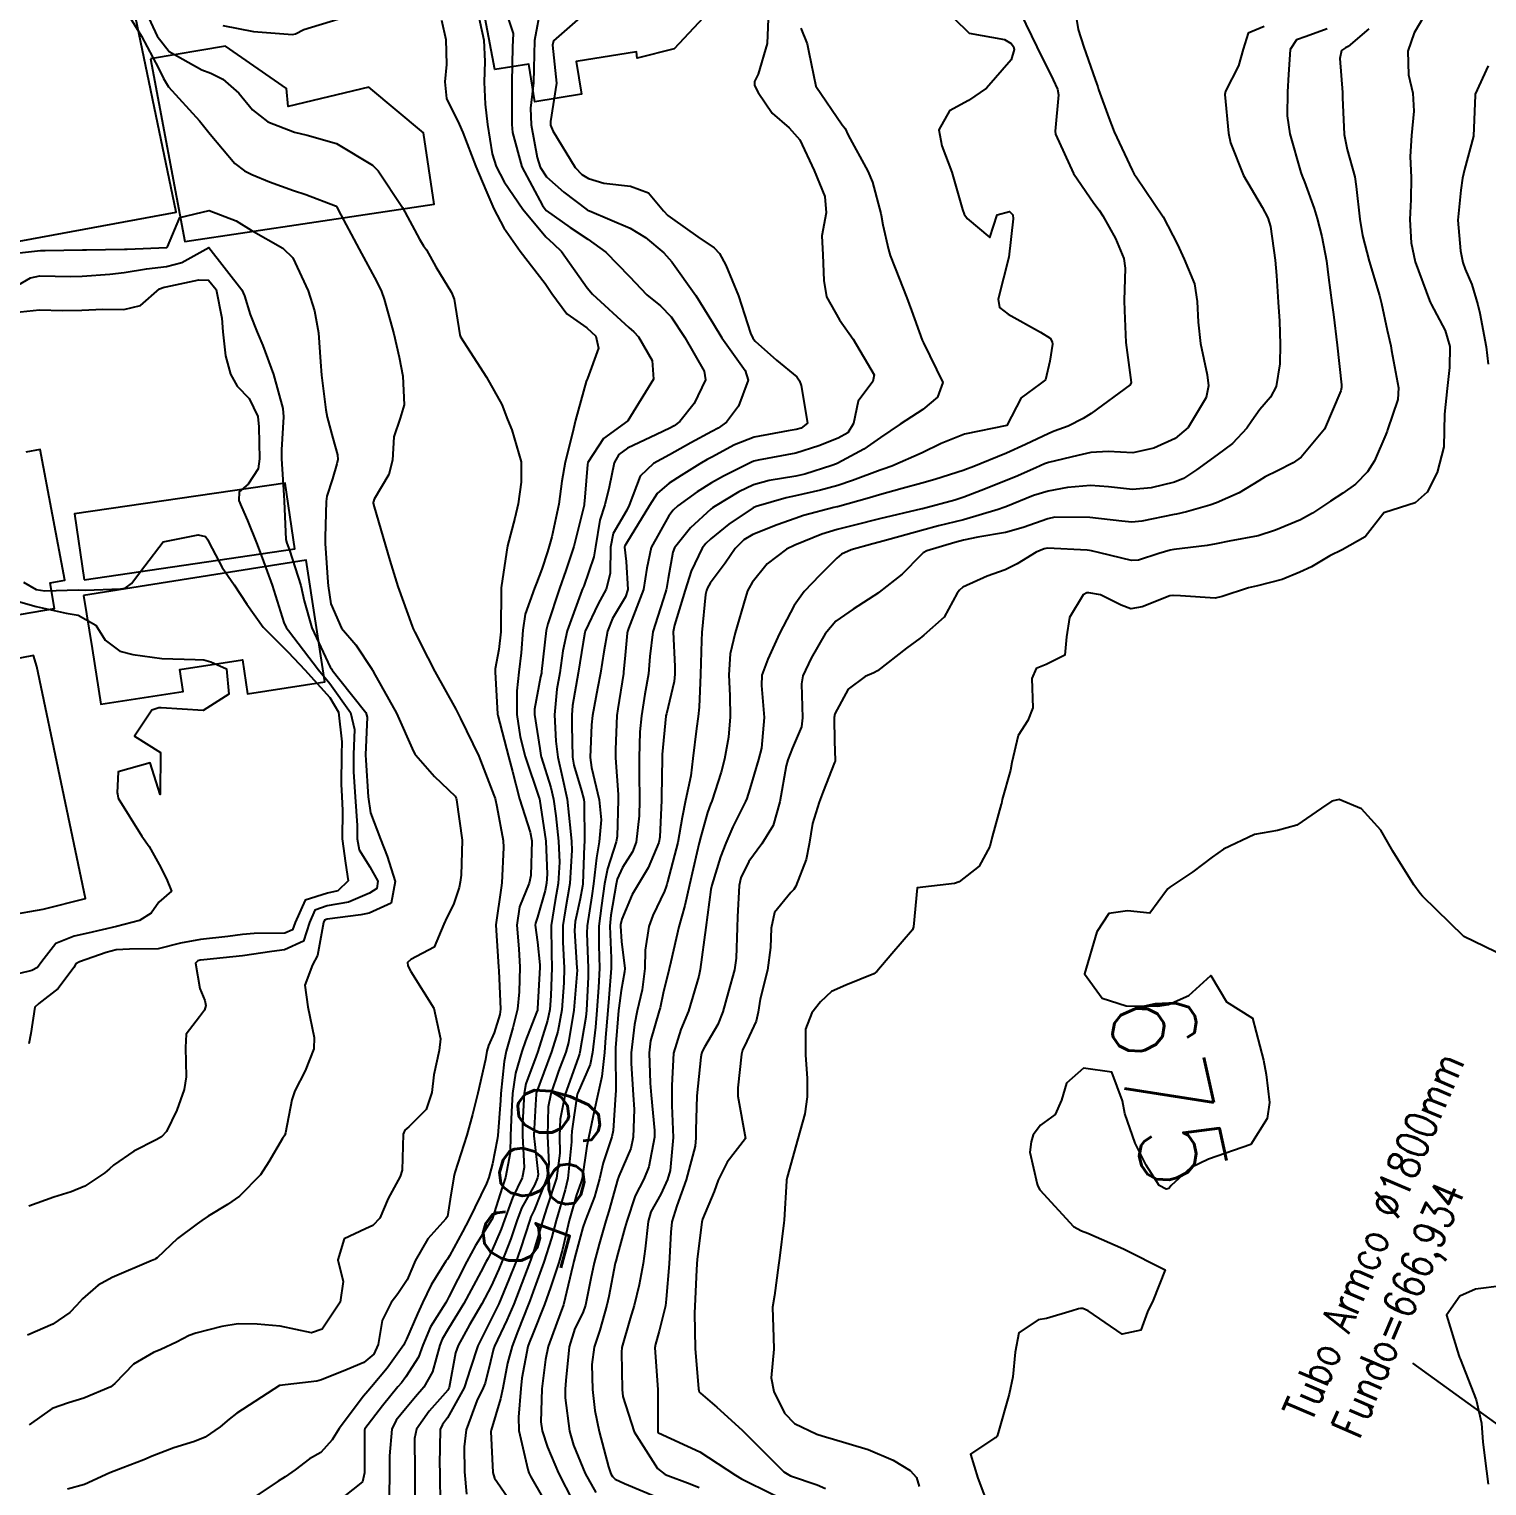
# Model space of a CAD drawing. Header units: metres. Extents: x 298520 to 308411, y 7433745 to 7450750.
# Drawn here: x 300748.3 to 300817.6, y 7447075.6 to 7447144.8 of the extents above; entities that cross this region are included whole.
import ezdxf
from ezdxf.enums import TextEntityAlignment as Align

# ---------------------------------------------------------------- set-up
doc = ezdxf.new("R2010")
doc.units = ezdxf.units.M
doc.header["$LTSCALE"] = 10
doc.linetypes.add('CONTINUO', pattern=[0])
for name, color, linetype in [('Cotas', 45, 'Continuous'), ('Curvas de Nivel 1m', 11, 'Continuous'), ('Curvas de Nivel 5m', 15, 'Continuous'), ('Edificações', 30, 'Continuous'), ('TEXTO', 45, 'Continuous')]:
    doc.layers.add(name, color=color, linetype=linetype)
doc.styles.add('ROMANS', font='romans', dxfattribs={"height": 0.2})
doc.styles.add('Style-STANDARD', font='STANDARD.shx')

msp = doc.modelspace()

# ---------------------------------------------------------------- linework, layer by layer
at = {"layer": 'Curvas de Nivel 1m', "flags": 128}
for points, elevation in [([(300772.658, 7447145.904), (300772.353, 7447144.276), (300772.31, 7447142.95), (300772.297, 7447142.277), (300772.161, 7447141.077), (300772.187, 7447140.278), (300772.476, 7447138.728), (300772.615, 7447138.273), (300772.918, 7447137.807), (300773.735, 7447137.081), (300774.858, 7447136.241), (300774.886, 7447136.224), (300774.903, 7447136.21), (300774.954, 7447136.188), (300776.894, 7447135.372), (300777.615, 7447134.933), (300778.493, 7447134.196), (300778.877, 7447133.776), (300780.019, 7447132.178), (300780.84, 7447130.838), (300781.254, 7447130.166), (300782.348, 7447128.617), (300782.493, 7447128.153), (300782.031, 7447126.917), (300781.473, 7447126.163), (300781.073, 7447125.874), (300780.778, 7447125.718), (300779.78, 7447125.173), (300778.767, 7447124.6), (300777.996, 7447124.202), (300777.363, 7447123.602), (300776.846, 7447122.218), (300776.73, 7447121.976), (300776.081, 7447120.864), (300775.963, 7447120.228), (300775.951, 7447118.97), (300775.751, 7447118.229), (300775.371, 7447117.538), (300774.755, 7447116.239), (300774.734, 7447116.167), (300774.658, 7447115.708), (300774.424, 7447114.243), (300774.161, 7447112.706), (300774.119, 7447112.247), (300774.12, 7447111.759), (300774.148, 7447110.247), (300774.213, 7447109.869), (300774.577, 7447108.659), (300774.692, 7447108.239), (300774.711, 7447108.099), (300774.725, 7447106.238), (300774.716, 7447106.064), (300774.643, 7447104.239), (300774.631, 7447104.129), (300774.512, 7447103.523), (300774.287, 7447102.452), (300774.258, 7447102.244), (300774.255, 7447102.008), (300774.365, 7447100.242), (300774.368, 7447100.137), (300774.223, 7447098.243), (300773.97, 7447096.706), (300773.84, 7447096.249), (300773.494, 7447095.335), (300773.119, 7447094.259), (300773.003, 7447093.651), (300772.969, 7447092.261), (300773.027, 7447090.927), (300772.93, 7447090.261), (300772.338, 7447088.739), (300772.182, 7447088.424), (300772.124, 7447088.272), (300771.692, 7447086.896), (300771.47, 7447086.278), (300771.134, 7447085.443), (300770.651, 7447084.286), (300770.536, 7447084.032), (300770.275, 7447083.531), (300769.651, 7447082.299), (300769.314, 7447081.237), (300769.008, 7447080.308), (300768.218, 7447078.874), (300767.98, 7447078.557), (300767.871, 7447078.323), (300767.844, 7447076.668), (300767.849, 7447076.323), (300767.872, 7447074.617)], 686), ([(300791.554, 7447146.045), (300793.002, 7447144.628), (300794.671, 7447144.331), (300794.995, 7447144.134), (300795.093, 7447143.999), (300795.131, 7447143.859), (300794.987, 7447143.366), (300793.82, 7447142.017), (300792.967, 7447141.435), (300792.053, 7447140.948), (300791.551, 7447140.044), (300791.696, 7447139.288), (300792.178, 7447138.037), (300792.684, 7447136.253), (300792.752, 7447136.032), (300792.9, 7447135.827), (300793.977, 7447134.923), (300794.329, 7447136.009), (300794.905, 7447136.162), (300795.072, 7447135.998), (300795.09, 7447135.808), (300794.873, 7447134), (300794.368, 7447132.007), (300794.44, 7447131.597), (300794.846, 7447131.29), (300796.382, 7447130.44), (300796.835, 7447130.151), (300796.937, 7447129.979), (300796.95, 7447129.86), (300796.819, 7447129.061), (300796.612, 7447128.175), (300796.371, 7447127.984), (300795.468, 7447127.322), (300794.783, 7447126), (300792.778, 7447125.588), (300791.672, 7447125.142), (300790.769, 7447124.707), (300789.318, 7447124.072), (300788.905, 7447123.933), (300788.76, 7447123.883), (300787.456, 7447123.389), (300786.749, 7447123.153), (300785.929, 7447122.925), (300784.741, 7447122.666), (300784.298, 7447122.568), (300782.872, 7447122.148), (300782.732, 7447122.085), (300781.577, 7447121.309), (300780.717, 7447120.62), (300780.487, 7447120.4), (300780.316, 7447120.174), (300779.795, 7447119.08), (300779.507, 7447118.188), (300778.996, 7447116.525), (300778.938, 7447116.196), (300779.016, 7447114.564), (300779.017, 7447114.194), (300778.982, 7447113.851), (300778.615, 7447112.312), (300778.594, 7447112.219), (300778.59, 7447112.2), (300778.415, 7447110.381), (300778.409, 7447110.202), (300778.387, 7447108.39), (300778.382, 7447108.202), (300778.298, 7447106.451), (300778.253, 7447106.203), (300777.751, 7447104.988), (300777.273, 7447104.212), (300776.996, 7447103.735), (300776.498, 7447102.558), (300776.428, 7447102.286), (300776.427, 7447102.221), (300776.486, 7447101.499), (300776.639, 7447100.218), (300776.631, 7447100.059), (300776.462, 7447099.164), (300776.35, 7447098.325), (300776.338, 7447098.221), (300776.204, 7447096.445), (300776.197, 7447096.222), (300776.208, 7447094.419), (300776.204, 7447094.222), (300776.078, 7447092.522), (300776.018, 7447092.224), (300775.606, 7447090.982), (300775.434, 7447090.229), (300775.197, 7447089.379), (300774.749, 7447088.236), (300774.641, 7447087.924), (300774.31, 7447086.682), (300774.225, 7447086.32), (300774.205, 7447086.241), (300774.163, 7447086.104), (300773.724, 7447084.248), (300773.417, 7447083.395), (300773, 7447082.259), (300772.867, 7447081.647), (300772.697, 7447080.263), (300772.645, 7447078.692), (300772.711, 7447078.265), (300772.974, 7447077.49), (300773.493, 7447076.257), (300774.17, 7447074.92)], 682), ([(300753.014, 7447145.564), (300753.69, 7447144.493), (300754.492, 7447142.973), (300754.729, 7447142.482), (300754.969, 7447142.076), (300756.434, 7447140.465), (300756.943, 7447139.829), (300758.11, 7447138.442), (300758.578, 7447138.093), (300758.918, 7447137.925), (300759.76, 7447137.576), (300760.91, 7447137.166), (300761.483, 7447136.976), (300762.903, 7447136.424), (300762.955, 7447136.379), (300763.031, 7447136.249), (300764.028, 7447134.369), (300764.86, 7447132.821), (300765.081, 7447132.358), (300765.213, 7447131.992), (300765.663, 7447130.352), (300765.92, 7447129.246), (300766.089, 7447128.347), (300766.159, 7447126.977), (300765.969, 7447126.348), (300765.665, 7447125.46), (300765.599, 7447124.352), (300765.425, 7447123.681), (300764.735, 7447122.5), (300764.699, 7447122.395), (300764.692, 7447122.361), (300764.692, 7447122.32), (300764.731, 7447122.139), (300765.258, 7447120.355), (300765.473, 7447119.585), (300765.852, 7447118.348), (300766.539, 7447116.467), (300766.588, 7447116.341), (300766.661, 7447116.187), (300767.291, 7447114.972), (300767.613, 7447114.325), (300768.616, 7447112.537), (300768.725, 7447112.309), (300768.828, 7447112.091), (300769.7, 7447110.299), (300770.422, 7447108.444), (300770.474, 7447108.291), (300770.567, 7447107.914), (300770.855, 7447106.287), (300770.872, 7447105.954), (300770.79, 7447104.287), (300770.76, 7447104.047), (300770.513, 7447102.29), (300770.515, 7447102.268), (300770.646, 7447100.288), (300770.659, 7447100.1), (300770.734, 7447098.287), (300770.705, 7447098.032), (300770.436, 7447097.167), (300770.165, 7447096.556), (300770.086, 7447096.295), (300770.015, 7447095.892), (300769.662, 7447094.301), (300769.411, 7447093.281), (300769.142, 7447092.308), (300768.563, 7447090.525), (300768.511, 7447090.318), (300768.342, 7447089.262), (300768.215, 7447088.441), (300768.136, 7447088.322), (300767.277, 7447087.372), (300766.683, 7447086.336), (300766.573, 7447086.064), (300766.294, 7447085.428), (300765.866, 7447084.765), (300765.538, 7447084.347), (300765.119, 7447083.507), (300764.918, 7447082.353), (300764.717, 7447081.894), (300764.25, 7447081.502), (300763.447, 7447081.17), (300762.237, 7447080.687), (300762.006, 7447080.622), (300760.233, 7447080.41), (300758.219, 7447079.096), (300757.846, 7447078.814), (300757.413, 7447078.448), (300756.704, 7447077.956), (300756.202, 7447077.75), (300755.221, 7447077.446), (300754.192, 7447077.059), (300753.787, 7447076.888), (300752.795, 7447076.501), (300752.18, 7447076.26), (300750.978, 7447075.718), (300750.173, 7447075.498)], 691), ([(300757.554, 7447144.998), (300759.006, 7447144.713), (300760.853, 7447144.563), (300761.005, 7447144.592), (300761.4, 7447144.797), (300763.012, 7447145.296)], 689), ([(300767.927, 7447145.241), (300768.14, 7447144.323), (300768.167, 7447143.14), (300768.088, 7447142.323), (300768.17, 7447141.527), (300768.778, 7447140.313), (300768.947, 7447139.91), (300769.559, 7447138.304), (300770.039, 7447137.171), (300770.417, 7447136.295), (300770.894, 7447135.384), (300771.661, 7447134.282), (300772.86, 7447132.744), (300773.168, 7447132.265), (300773.889, 7447131.3), (300774.837, 7447130.64), (300775.259, 7447130.236), (300775.394, 7447129.665), (300774.866, 7447128.239), (300774.846, 7447128.196), (300774.801, 7447128.083), (300774.296, 7447126.247), (300774.162, 7447125.634), (300773.813, 7447124.254), (300773.647, 7447123.359), (300773.499, 7447122.259), (300773.172, 7447120.717), (300773.05, 7447120.265), (300772.972, 7447120.003), (300772.696, 7447119.173), (300772.449, 7447118.51), (300772.349, 7447118.273), (300771.914, 7447117.038), (300771.795, 7447116.279), (300771.718, 7447115.213), (300771.606, 7447114.28), (300771.51, 7447113.4), (300771.514, 7447112.281), (300771.665, 7447111.217), (300771.909, 7447110.277), (300772.573, 7447108.31), (300772.582, 7447108.279), (300772.891, 7447106.265), (300772.952, 7447104.688), (300772.925, 7447104.264), (300772.862, 7447103.921), (300772.499, 7447102.659), (300772.396, 7447102.369), (300772.384, 7447102.271), (300772.485, 7447101.468), (300772.603, 7447100.397), (300772.605, 7447100.268), (300772.496, 7447098.312), (300772.494, 7447098.269), (300772.486, 7447098.236), (300772.451, 7447098.127), (300771.921, 7447096.785), (300771.74, 7447096.277), (300771.447, 7447095.245), (300771.311, 7447094.281), (300771.257, 7447093.414), (300771.212, 7447092.282), (300771.191, 7447091.455), (300770.973, 7447090.284), (300770.812, 7447089.821), (300770.333, 7447088.32), (300770.321, 7447088.29), (300769.548, 7447087.068), (300769.134, 7447086.308), (300768.286, 7447084.625), (300768.178, 7447084.427), (300768.115, 7447084.322), (300767.408, 7447083.192), (300767.052, 7447082.332), (300766.833, 7447081.756), (300766.24, 7447080.822), (300766.032, 7447080.546), (300765.861, 7447080.344), (300765.123, 7447079.452), (300764.294, 7447078.359), (300764.273, 7447078.298), (300764.28, 7447076.359), (300764.275, 7447076.266), (300764.178, 7447075.84), (300762.34, 7447074.387)], 689), ([(300769.649, 7447145.671), (300769.943, 7447144.301), (300769.995, 7447143.293), (300769.964, 7447142.3), (300770, 7447141.262), (300770.114, 7447140.298), (300770.333, 7447138.895), (300770.525, 7447138.294), (300770.916, 7447137.568), (300771.802, 7447136.281), (300772.89, 7447134.965), (300773.255, 7447134.633), (300773.638, 7447134.259), (300774.857, 7447132.537), (300775.107, 7447132.237), (300776.837, 7447130.657), (300777.073, 7447130.454), (300777.293, 7447130.213), (300777.933, 7447129.087), (300777.997, 7447128.202), (300776.783, 7447126.22), (300775.619, 7447125.387), (300774.881, 7447124.239), (300774.86, 7447124.141), (300774.738, 7447122.604), (300774.713, 7447122.26), (300774.709, 7447122.24), (300774.705, 7447122.213), (300774.221, 7447120.247), (300773.835, 7447119.114), (300773.541, 7447118.257), (300772.983, 7447116.583), (300772.908, 7447116.266), (300772.685, 7447114.311), (300772.678, 7447114.269), (300772.675, 7447114.237), (300772.64, 7447114.063), (300772.355, 7447112.535), (300772.354, 7447112.273), (300772.597, 7447110.67), (300772.649, 7447110.325), (300772.661, 7447110.269), (300773.124, 7447108.808), (300773.247, 7447108.26), (300773.357, 7447107.462), (300773.497, 7447106.256), (300773.537, 7447105.259), (300773.472, 7447104.256), (300773.33, 7447103.439), (300773.138, 7447102.26), (300773.15, 7447100.931), (300773.172, 7447100.26), (300773.125, 7447098.925), (300773.072, 7447098.261), (300772.967, 7447097.74), (300772.501, 7447096.269), (300772.421, 7447096.06), (300771.945, 7447094.737), (300771.865, 7447094.275), (300771.787, 7447092.871), (300771.785, 7447092.276), (300771.864, 7447090.769), (300771.765, 7447090.276), (300771.3, 7447089.324), (300770.924, 7447088.284), (300770.774, 7447087.838), (300770.31, 7447086.773), (300770.143, 7447086.455), (300770.053, 7447086.294), (300769.805, 7447085.805), (300768.992, 7447084.309), (300768.271, 7447083.118), (300767.97, 7447082.619), (300767.856, 7447082.324), (300767.511, 7447081.06), (300767.093, 7447080.331), (300766.695, 7447079.869), (300766.223, 7447079.306), (300765.787, 7447078.774), (300765.579, 7447078.346), (300765.466, 7447077.075), (300765.469, 7447076.347), (300765.448, 7447075.07)], 688), ([(300771.016, 7447145.569), (300771.333, 7447144.612), (300771.328, 7447144.287), (300771.306, 7447143.979), (300771.274, 7447142.287), (300771.265, 7447141.992), (300771.279, 7447140.287), (300771.312, 7447139.921), (300771.75, 7447138.282), (300772.728, 7447136.448), (300772.852, 7447136.271), (300772.902, 7447136.217), (300774.051, 7447135.41), (300774.889, 7447134.841), (300775.743, 7447134.231), (300776.866, 7447133.068), (300777.69, 7447132.207), (300778.336, 7447131.686), (300778.843, 7447131.161), (300779.491, 7447130.183), (300780.406, 7447128.577), (300780.47, 7447128.173), (300779.931, 7447127.039), (300779.259, 7447126.185), (300778.983, 7447125.985), (300778.78, 7447125.877), (300778.145, 7447125.568), (300776.77, 7447124.917), (300776.362, 7447124.629), (300776.139, 7447124.226), (300775.903, 7447123.071), (300775.691, 7447122.23), (300775.456, 7447121.502), (300775.243, 7447120.235), (300775.174, 7447119.768), (300774.685, 7447118.376), (300774.644, 7447118.281), (300774.63, 7447118.241), (300774.601, 7447118.16), (300773.902, 7447116.251), (300773.698, 7447115.299), (300773.548, 7447114.256), (300773.416, 7447113.474), (300773.307, 7447112.26), (300773.358, 7447111.016), (300773.451, 7447110.257), (300773.666, 7447109.336), (300773.906, 7447108.25), (300774.064, 7447106.734), (300774.106, 7447106.247), (300774.122, 7447105.829), (300774.023, 7447104.247), (300773.806, 7447102.948), (300773.701, 7447102.252), (300773.701, 7447101.467), (300773.759, 7447100.251), (300773.747, 7447099.532), (300773.647, 7447098.252), (300773.462, 7447097.23), (300773.162, 7447096.259), (300772.435, 7447094.301), (300772.425, 7447094.27), (300772.421, 7447094.252), (300772.395, 7447093.734), (300772.325, 7447092.319), (300772.324, 7447092.27), (300772.369, 7447091.861), (300772.521, 7447090.434), (300772.499, 7447090.268), (300772.349, 7447089.925), (300771.751, 7447088.864), (300771.523, 7447088.278), (300771.227, 7447087.373), (300770.8, 7447086.285), (300770.653, 7447085.933), (300770.291, 7447085.134), (300769.851, 7447084.296), (300769.256, 7447083.289), (300768.719, 7447082.313), (300768.602, 7447081.971), (300768.293, 7447080.319), (300768.232, 7447080.195), (300767.349, 7447079.201), (300766.749, 7447078.335), (300766.642, 7447077.9), (300766.659, 7447076.335), (300766.666, 7447075.848), (300766.678, 7447074.335)], 687), ([(300783.47, 7447145.689), (300783.404, 7447144.144), (300782.978, 7447142.677), (300782.792, 7447142.334), (300782.8, 7447142.152), (300782.969, 7447141.806), (300783.644, 7447140.824), (300784.439, 7447140.128), (300784.945, 7447139.563), (300785.628, 7447138.113), (300786.138, 7447136.88), (300786.206, 7447136.107), (300785.996, 7447135.004), (300786.038, 7447134.108), (300786.091, 7447132.881), (300786.214, 7447132.106), (300786.842, 7447131.024), (300787.49, 7447130.093), (300788.479, 7447128.412), (300788.423, 7447128.084), (300787.722, 7447127.162), (300787.504, 7447126.093), (300787.229, 7447125.645), (300786.776, 7447125.391), (300785.853, 7447125.028), (300784.769, 7447124.688), (300782.97, 7447124.352), (300782.764, 7447124.307), (300782.651, 7447124.264), (300782.434, 7447124.153), (300781.32, 7447123.599), (300780.75, 7447123.283), (300780.074, 7447122.846), (300779.159, 7447122.186), (300778.936, 7447121.983), (300778.728, 7447121.711), (300777.888, 7447120.202), (300777.677, 7447119.231), (300777.526, 7447118.212), (300776.813, 7447116.367), (300776.76, 7447116.219), (300776.745, 7447116.137), (300776.652, 7447115.09), (300776.574, 7447114.29), (300776.569, 7447114.221), (300776.302, 7447112.538), (300776.267, 7447112.223), (300776.199, 7447110.621), (300776.198, 7447110.224), (300776.319, 7447108.479), (300776.327, 7447108.222), (300776.278, 7447106.491), (300776.224, 7447106.223), (300775.811, 7447104.946), (300775.68, 7447104.228), (300775.528, 7447103.21), (300775.407, 7447102.231), (300775.412, 7447101.303), (300775.432, 7447100.23), (300775.388, 7447099.307), (300775.316, 7447098.231), (300775.245, 7447097.428), (300775.104, 7447096.233), (300774.993, 7447095.659), (300774.404, 7447094.31), (300774.38, 7447094.24), (300774.125, 7447092.496), (300774.112, 7447092.244), (300774.109, 7447091.983), (300773.935, 7447090.246), (300773.805, 7447089.706), (300773.379, 7447088.254), (300773.162, 7447087.415), (300772.8, 7447086.263), (300772.289, 7447084.875), (300772.123, 7447084.434), (300772.061, 7447084.272), (300771.553, 7447082.994), (300771.285, 7447082.28), (300771.065, 7447081.468), (300770.846, 7447080.284), (300770.738, 7447079.774), (300770.284, 7447078.289), (300770.273, 7447078.228), (300770.367, 7447076.288), (300770.452, 7447076.015), (300771.656, 7447074.275)], 684), ([(300795.436, 7447145.577), (300796.208, 7447143.988), (300796.977, 7447142.413), (300797.185, 7447141.978), (300797.244, 7447141.703), (300797.075, 7447139.979), (300797.091, 7447139.839), (300797.95, 7447137.97), (300798.909, 7447136.556), (300799.167, 7447136.218), (300799.336, 7447135.954), (300799.945, 7447134.887), (300800.344, 7447133.938), (300800.4, 7447133.469), (300800.362, 7447131.937), (300800.366, 7447131.455), (300800.439, 7447129.936), (300800.689, 7447128.047), (300800.635, 7447127.933), (300798.789, 7447126.575), (300798.412, 7447126.338), (300797.691, 7447125.971), (300797.034, 7447125.724), (300796.779, 7447125.625), (300795.669, 7447125.096), (300794.77, 7447124.685), (300793.144, 7447124.024), (300792.87, 7447123.92), (300792.761, 7447123.879), (300791.362, 7447123.435), (300790.751, 7447123.257), (300789.81, 7447123.001), (300788.742, 7447122.713), (300788.253, 7447122.573), (300786.734, 7447122.14), (300786.702, 7447122.132), (300786.574, 7447122.102), (300785.126, 7447121.719), (300784.728, 7447121.587), (300783.87, 7447121.279), (300782.72, 7447120.827), (300782.296, 7447120.575), (300781.888, 7447120.158), (300781.408, 7447119.457), (300780.688, 7447118.509), (300780.564, 7447118.292), (300780.521, 7447118.172), (300780.477, 7447117.969), (300780.295, 7447116.176), (300780.278, 7447115.794), (300780.227, 7447114.176), (300780.176, 7447112.621), (300780.126, 7447112.177), (300780.037, 7447111.608), (300779.87, 7447110.181), (300779.77, 7447109.367), (300779.524, 7447108.186), (300779.366, 7447107.383), (300779.153, 7447106.191), (300778.664, 7447104.338), (300778.63, 7447104.198), (300778.608, 7447104.113), (300778.518, 7447103.89), (300777.976, 7447102.73), (300777.776, 7447102.207), (300777.608, 7447101.083), (300777.584, 7447100.209), (300777.467, 7447099.206), (300777.233, 7447098.212), (300777.094, 7447097.563), (300776.935, 7447096.215), (300776.935, 7447095.697), (300777.043, 7447094.214), (300777.078, 7447093.527), (300777.037, 7447092.213), (300776.918, 7447091.664), (300776.354, 7447090.351), (300776.318, 7447090.255), (300776.307, 7447090.22), (300775.875, 7447088.687), (300775.733, 7447088.226), (300775.42, 7447087.126), (300775.19, 7447086.231), (300775.029, 7447085.5), (300774.77, 7447084.235), (300774.65, 7447083.865), (300774.272, 7447083.115), (300773.991, 7447082.244), (300773.834, 7447080.651), (300773.811, 7447080.246), (300773.803, 7447079.821), (300774.007, 7447078.252), (300774.203, 7447077.578), (300774.763, 7447076.241), (300775.266, 7447075.326)], 681), ([(300814.792, 7447145.763), (300814.137, 7447144.642), (300813.822, 7447143.778), (300813.856, 7447142.652), (300814.062, 7447141.774), (300814.12, 7447140.928), (300813.998, 7447139.774), (300813.944, 7447138.774), (300813.993, 7447137.779), (300813.964, 7447136.728), (300813.921, 7447135.78), (300813.988, 7447134.678), (300814.174, 7447133.777), (300814.855, 7447131.937), (300814.905, 7447131.821), (300814.93, 7447131.769), (300815.596, 7447130.514), (300815.817, 7447129.755), (300815.813, 7447128.76), (300815.703, 7447127.757), (300815.572, 7447126.539), (300815.556, 7447125.758), (300815.539, 7447124.991), (300815.224, 7447123.763), (300814.744, 7447122.833), (300814.179, 7447122.335), (300812.734, 7447121.873), (300812.678, 7447121.846), (300812.635, 7447121.791), (300811.807, 7447120.714), (300810.716, 7447120.096), (300810.119, 7447119.819), (300809.25, 7447119.287), (300808.701, 7447119.033), (300807.859, 7447118.685), (300806.691, 7447118.386), (300806.259, 7447118.296), (300805.011, 7447117.885), (300804.682, 7447117.804), (300803.038, 7447117.906), (300802.683, 7447117.931), (300802.666, 7447117.927), (300802.524, 7447117.912), (300801.218, 7447117.385), (300800.677, 7447117.301), (300800.21, 7447117.469), (300799.228, 7447117.952), (300798.684, 7447118.059), (300798.589, 7447118.056), (300798.407, 7447117.963), (300797.757, 7447116.884), (300797.617, 7447115.97), (300797.533, 7447115.093), (300796.65, 7447114.654), (300796.171, 7447114.461), (300795.965, 7447113.987), (300796.014, 7447112.594), (300795.78, 7447111.988), (300795.317, 7447111.282), (300795.014, 7447109.996), (300794.95, 7447109.634), (300794.566, 7447108.233), (300794.524, 7447108.05), (300794.509, 7447108.011), (300794.087, 7447106.475), (300793.981, 7447106.016), (300793.474, 7447105.08), (300792.526, 7447104.334), (300792.299, 7447104.258), (300790.523, 7447104.05), (300790.347, 7447102.2), (300790.298, 7447102.053), (300789.323, 7447100.909), (300788.613, 7447100.078), (300788.472, 7447099.96), (300787.143, 7447099.417), (300786.463, 7447099.129), (300785.937, 7447098.627), (300785.527, 7447098.109), (300785.213, 7447097.341), (300785.218, 7447096.112), (300785.294, 7447094.999), (300785.292, 7447094.117), (300785.195, 7447093.314), (300784.852, 7447092.123), (300784.355, 7447090.301), (300784.326, 7447090.157), (300784.321, 7447090.13), (300784.205, 7447088.26), (300784.196, 7447088.131), (300783.982, 7447086.459), (300783.944, 7447086.134), (300783.744, 7447084.68), (300783.656, 7447084.136), (300783.704, 7447082.7), (300783.71, 7447082.136), (300783.594, 7447080.785), (300783.724, 7447080.135), (300784.223, 7447079.107), (300784.704, 7447078.609), (300785.756, 7447078.107), (300786.211, 7447077.965), (300786.393, 7447077.916), (300788.202, 7447077.367), (300789.383, 7447076.874), (300790.188, 7447076.385), (300790.5, 7447076.047), (300790.613, 7447075.611)], 676), ([(300785.004, 7447144.862), (300785.305, 7447144.117), (300785.379, 7447143.726), (300785.711, 7447142.113), (300786.955, 7447140.274), (300787.04, 7447140.185), (300787.099, 7447140.098), (300787.255, 7447139.789), (300788.184, 7447138.081), (300788.396, 7447137.556), (300788.798, 7447136.072), (300788.816, 7447135.986), (300788.898, 7447135.534), (300789.162, 7447134.352), (300789.248, 7447134.075), (300789.478, 7447133.467), (300790.032, 7447132.062), (300790.253, 7447131.465), (300790.764, 7447130.051), (300790.831, 7447129.929), (300791.737, 7447128.041), (300791.493, 7447127.346), (300790.79, 7447126.757), (300789.724, 7447126.066), (300788.776, 7447125.432), (300787.986, 7447124.873), (300786.764, 7447124.21), (300786.687, 7447124.177), (300786.479, 7447124.103), (300785.19, 7447123.682), (300784.755, 7447123.591), (300783.502, 7447123.389), (300782.748, 7447123.177), (300782.054, 7447122.846), (300780.924, 7447122.168), (300780.81, 7447122.092), (300780.732, 7447122.031), (300779.762, 7447121.14), (300778.996, 7447120.187), (300778.916, 7447119.982), (300778.691, 7447118.737), (300778.621, 7447118.263), (300778.608, 7447118.201), (300778.571, 7447118.09), (300777.975, 7447116.207), (300777.834, 7447115.025), (300777.767, 7447114.209), (300777.595, 7447113.244), (300777.427, 7447112.212), (300777.358, 7447111.46), (300777.316, 7447110.213), (300777.317, 7447109.481), (300777.339, 7447108.212), (300777.317, 7447107.457), (300777.176, 7447106.214), (300777.005, 7447105.749), (300776.531, 7447105.017), (300776.282, 7447104.465), (300776.228, 7447104.223), (300775.979, 7447102.747), (300775.934, 7447102.226), (300775.994, 7447100.708), (300775.996, 7447100.225), (300775.872, 7447098.813), (300775.826, 7447098.226), (300775.72, 7447096.94), (300775.668, 7447096.228), (300775.554, 7447095.086), (300775.365, 7447094.23), (300775.189, 7447093.434), (300774.929, 7447092.234), (300774.828, 7447091.776), (300774.606, 7447090.237), (300774.555, 7447090.033), (300774.345, 7447089.46), (300774.002, 7447088.245), (300773.685, 7447086.877), (300773.5, 7447086.252), (300773.105, 7447085.071), (300772.832, 7447084.262), (300772.269, 7447082.872), (300772.092, 7447082.445), (300772.035, 7447082.272), (300771.755, 7447080.76), (300771.695, 7447080.275), (300771.592, 7447078.903), (300771.603, 7447078.276), (300772.027, 7447076.43), (300772.087, 7447076.271), (300772.181, 7447076.08), (300773.216, 7447074.259)], 683), ([(300807.009, 7447144.952), (300806.248, 7447144.624), (300806.003, 7447143.87), (300805.783, 7447143.074), (300805.171, 7447141.878), (300805.138, 7447141.712), (300805.311, 7447139.876), (300805.406, 7447139.416), (300806.016, 7447137.869), (300806.908, 7447136.371), (300807.187, 7447135.857), (300807.306, 7447135.447), (300807.523, 7447133.853), (300807.587, 7447133.131), (300807.676, 7447131.852), (300807.733, 7447130.962), (300807.759, 7447129.851), (300807.747, 7447128.923), (300807.576, 7447127.852), (300807.302, 7447127.351), (300806.792, 7447126.756), (300806.424, 7447126.226), (300806.188, 7447125.866), (300805.498, 7447125.15), (300804.77, 7447124.614), (300803.791, 7447123.895), (300803.181, 7447123.482), (300802.754, 7447123.314), (300801.635, 7447123.036), (300800.748, 7447122.955), (300799.612, 7447123.085), (300798.751, 7447123.147), (300797.671, 7447123.049), (300796.747, 7447122.889), (300796.056, 7447122.674), (300794.735, 7447122.139), (300794.637, 7447122.099), (300794.374, 7447122.005), (300792.728, 7447121.525), (300791.536, 7447121.231), (300790.723, 7447121.018), (300789.245, 7447120.599), (300788.717, 7447120.46), (300788.414, 7447120.385), (300787.396, 7447120.093), (300786.924, 7447119.883), (300786.707, 7447119.7), (300785.904, 7447118.898), (300785.162, 7447118.115), (300784.676, 7447117.448), (300783.982, 7447116.13), (300783.424, 7447114.912), (300783.151, 7447114.142), (300783.123, 7447113.655), (300783.255, 7447112.14), (300783.128, 7447110.672), (300782.996, 7447110.144), (300782.579, 7447108.748), (300782.438, 7447108.287), (300782.378, 7447108.152), (300781.77, 7447106.943), (300781.431, 7447106.161), (300781.187, 7447105.512), (300780.771, 7447104.168), (300780.728, 7447103.959), (300780.493, 7447102.17), (300780.215, 7447100.174), (300780.153, 7447099.858), (300779.665, 7447098.182), (300779.307, 7447097.32), (300778.951, 7447096.192), (300778.877, 7447094.662), (300778.868, 7447094.193), (300778.872, 7447093.716), (300778.942, 7447092.191), (300778.794, 7447090.63), (300778.671, 7447090.195), (300778.346, 7447089.499), (300777.881, 7447088.661), (300777.751, 7447088.206), (300777.61, 7447086.911), (300777.506, 7447086.208), (300777.314, 7447085.188), (300777.083, 7447084.212), (300776.898, 7447083.593), (300776.505, 7447082.218), (300776.478, 7447081.999), (300776.519, 7447080.217), (300776.55, 7447079.897), (300777.086, 7447078.211), (300778.187, 7447076.473), (300778.558, 7447076.194), (300779.746, 7447075.744), (300780.177, 7447075.567)], 679), ([(300809.997, 7447144.836), (300809.002, 7447144.471), (300808.536, 7447144.308), (300808.234, 7447143.848), (300808.156, 7447142.674), (300808.109, 7447141.849), (300808.104, 7447140.706), (300808.232, 7447139.847), (300808.746, 7447138.021), (300808.814, 7447137.841), (300808.92, 7447137.575), (300809.383, 7447136.308), (300809.518, 7447135.831), (300809.74, 7447134.977), (300809.969, 7447133.824), (300810.067, 7447133.024), (300810.221, 7447131.819), (300810.297, 7447131.268), (300810.471, 7447129.815), (300810.683, 7447127.934), (300810.677, 7447127.812), (300810.639, 7447127.65), (300809.874, 7447125.824), (300808.77, 7447124.501), (300808.384, 7447124.226), (300807.64, 7447123.851), (300807.057, 7447123.558), (300806.756, 7447123.37), (300805.818, 7447122.798), (300804.739, 7447122.325), (300804.42, 7447122.21), (300803.318, 7447121.904), (300802.845, 7447121.796), (300802.732, 7447121.772), (300801.194, 7447121.46), (300800.728, 7447121.403), (300800.242, 7447121.451), (300798.73, 7447121.635), (300797.064, 7447121.643), (300796.729, 7447121.575), (300795.563, 7447121.154), (300794.722, 7447120.922), (300793.399, 7447120.699), (300792.718, 7447120.55), (300792.312, 7447120.439), (300790.976, 7447120.047), (300790.802, 7447119.959), (300790.71, 7447119.853), (300789.817, 7447118.943), (300788.725, 7447118.079), (300788.683, 7447118.049), (300787.491, 7447117.275), (300786.669, 7447116.709), (300786.149, 7447116.105), (300785.497, 7447114.958), (300785.096, 7447114.115), (300785.023, 7447113.73), (300785.08, 7447112.115), (300785.029, 7447111.695), (300784.599, 7447110.689), (300784.377, 7447110.123), (300784.302, 7447109.836), (300783.994, 7447108.129), (300783.685, 7447107.004), (300783.151, 7447106.141), (300782.534, 7447105.3), (300782.154, 7447104.526), (300782.07, 7447104.155), (300781.987, 7447102.669), (300781.97, 7447102.155), (300781.921, 7447100.713), (300781.844, 7447100.156), (300781.548, 7447099.073), (300781.293, 7447098.162), (300781.052, 7447097.556), (300780.428, 7447096.487), (300780.315, 7447096.281), (300780.277, 7447096.172), (300780.256, 7447096.007), (300780.053, 7447094.175), (300780.014, 7447092.54), (300780.017, 7447092.175), (300779.974, 7447091.781), (300779.55, 7447090.182), (300779.105, 7447088.953), (300778.874, 7447088.192), (300778.819, 7447087.699), (300778.738, 7447086.193), (300778.61, 7447084.519), (300778.564, 7447084.196), (300778.271, 7447083), (300778.095, 7447082.371), (300778.072, 7447082.202), (300778.213, 7447080.22), (300778.214, 7447080.2), (300778.2, 7447078.214), (300778.246, 7447078.166), (300780.199, 7447077.271), (300781.891, 7447076.153), (300782.181, 7447075.983), (300782.502, 7447075.825), (300784.172, 7447074.993)], 678), ([(300811.969, 7447144.84), (300810.996, 7447144), (300810.868, 7447143.939), (300810.675, 7447143.815), (300810.597, 7447143.424), (300810.723, 7447141.814), (300810.731, 7447141.574), (300810.806, 7447139.812), (300810.942, 7447139.111), (300811.307, 7447137.806), (300811.378, 7447137.346), (300811.55, 7447135.804), (300811.676, 7447135.017), (300811.988, 7447133.799), (300812.477, 7447132.173), (300812.573, 7447131.793), (300812.84, 7447130.526), (300813.014, 7447129.788), (300813.061, 7447129.556), (300813.386, 7447127.784), (300813.349, 7447127.233), (300812.871, 7447125.789), (300812.845, 7447125.727), (300812.78, 7447125.571), (300812.239, 7447124.317), (300811.916, 7447123.798), (300811.343, 7447123.215), (300810.747, 7447122.78), (300810.15, 7447122.41), (300809.305, 7447121.831), (300808.73, 7447121.521), (300807.543, 7447121.034), (300806.722, 7447120.768), (300805.34, 7447120.502), (300804.718, 7447120.379), (300804.304, 7447120.307), (300802.715, 7447120.117), (300802.543, 7447120.083), (300802.007, 7447119.917), (300801.032, 7447119.603), (300800.708, 7447119.595), (300799.203, 7447119.953), (300798.812, 7447120.056), (300798.714, 7447120.07), (300798.597, 7447120.078), (300796.715, 7447120.173), (300796.55, 7447120.146), (300796.169, 7447119.985), (300795.268, 7447119.431), (300794.7, 7447119.149), (300793.855, 7447118.853), (300792.687, 7447118.317), (300792.53, 7447118.187), (300792.431, 7447118.033), (300791.808, 7447116.902), (300790.834, 7447116.048), (300790.739, 7447115.972), (300790.661, 7447115.894), (300790.02, 7447115.423), (300788.646, 7447114.354), (300788.471, 7447114.255), (300788.062, 7447114.086), (300787.247, 7447113.481), (300786.616, 7447112.303), (300786.583, 7447112.13), (300786.583, 7447112.1), (300786.602, 7447111.005), (300786.633, 7447110.1), (300786.624, 7447110.068), (300786.592, 7447109.999), (300786.059, 7447108.624), (300785.877, 7447108.107), (300785.561, 7447107.107), (300785.388, 7447106.112), (300785.252, 7447105.396), (300784.756, 7447104.118), (300784.668, 7447103.971), (300784.518, 7447103.819), (300783.754, 7447102.882), (300783.592, 7447102.134), (300783.564, 7447101.214), (300783.408, 7447100.136), (300783.075, 7447098.756), (300782.965, 7447098.142), (300782.879, 7447097.711), (300782.432, 7447096.76), (300782.235, 7447096.343), (300782.183, 7447096.152), (300782.004, 7447094.556), (300782.007, 7447094.154), (300782.373, 7447092.15), (300781.506, 7447091.014), (300781.076, 7447090.163), (300780.886, 7447089.626), (300780.334, 7447088.316), (300780.297, 7447088.171), (300780.072, 7447086.408), (300780.053, 7447086.174), (300780.039, 7447085.912), (300779.964, 7447084.175), (300779.947, 7447083.843), (300779.973, 7447082.174), (300780.144, 7447080.262), (300780.152, 7447080.171), (300780.17, 7447080.109), (300780.232, 7447080.044), (300781.004, 7447079.383), (300782.214, 7447078.297), (300782.361, 7447078.149), (300784.186, 7447076.319), (300784.515, 7447076.125), (300785.776, 7447075.704), (300786.177, 7447075.528)], 677), ([(300747.313, 7447134.137), (300748.879, 7447134.312), (300749.109, 7447134.318), (300750.88, 7447134.338), (300751.067, 7447134.34), (300752.881, 7447134.375), (300753.001, 7447134.379), (300754.883, 7447134.46), (300754.913, 7447134.48), (300755.497, 7447135.874), (300756.9, 7447136.204), (300758.182, 7447135.727), (300758.891, 7447135.269), (300760.394, 7447134.415), (300760.876, 7447133.958), (300761.604, 7447132.399), (300761.899, 7447131.449), (300762.088, 7447130.397), (300762.186, 7447129.023), (300762.233, 7447128.396), (300762.443, 7447126.737), (300762.506, 7447126.393), (300762.773, 7447125.403), (300762.99, 7447124.612), (300763.006, 7447124.386), (300762.968, 7447124.178), (300762.749, 7447123.474), (300762.482, 7447122.647), (300762.454, 7447122.393), (300762.41, 7447120.7), (300762.411, 7447120.393), (300762.53, 7447118.557), (300762.544, 7447118.391), (300762.68, 7447117.527), (300763.188, 7447116.382), (300763.869, 7447115.586), (300764.643, 7447114.409), (300764.667, 7447114.36), (300764.71, 7447114.291), (300765.788, 7447112.348), (300766.595, 7447110.522), (300766.659, 7447110.405), (300766.711, 7447110.338), (300767.598, 7447109.34), (300768.574, 7447108.401), (300768.626, 7447108.309), (300768.65, 7447108.231), (300768.92, 7447106.306), (300768.859, 7447104.647), (300768.819, 7447104.316), (300768.767, 7447104.068), (300768.507, 7447103.257), (300768.184, 7447102.637), (300768.038, 7447102.325), (300767.583, 7447101.228), (300766.476, 7447100.645), (300766.313, 7447100.504), (300766.327, 7447100.341), (300766.47, 7447100.075), (300767.567, 7447098.329), (300767.883, 7447096.873), (300767.818, 7447096.326), (300767.574, 7447095.166), (300767.472, 7447094.329), (300767.199, 7447093.524), (300766.387, 7447092.7), (300766.183, 7447092.544), (300766.113, 7447092.343), (300766.06, 7447090.64), (300765.967, 7447090.344), (300765.392, 7447089.3), (300764.997, 7447088.353), (300764.676, 7447088.008), (300764.325, 7447087.847), (300763.31, 7447087.383), (300763.01, 7447086.379), (300763.262, 7447085.345), (300763.115, 7447084.378), (300762.27, 7447083.09), (300761.755, 7447082.908), (300760.271, 7447083.232), (300759.176, 7447083.33), (300758.272, 7447083.336), (300757.496, 7447083.222), (300756.267, 7447082.898), (300755.949, 7447082.78), (300755.349, 7447082.469), (300754.609, 7447082.125), (300754.255, 7447081.984), (300753.308, 7447081.433), (300752.418, 7447080.507), (300752.231, 7447080.357), (300750.942, 7447079.806), (300750.224, 7447079.588), (300749.443, 7447079.315), (300748.342, 7447078.549)], 692), ([(300747.647, 7447132.568), (300748.406, 7447133.01), (300748.861, 7447133.102), (300750.313, 7447133.083), (300750.861, 7447133.099), (300752.186, 7447133.187), (300752.864, 7447133.269), (300753.923, 7447133.433), (300754.869, 7447133.553), (300755.602, 7447133.743), (300756.883, 7447134.46), (300758.443, 7447132.436), (300758.576, 7447132.16), (300758.841, 7447131.267), (300759.184, 7447130.426), (300759.442, 7447129.805), (300759.956, 7447128.418), (300760.394, 7447126.806), (300760.43, 7447126.414), (300760.33, 7447124.852), (300760.331, 7447124.414), (300760.45, 7447122.7), (300760.457, 7447122.413), (300760.54, 7447120.586), (300760.586, 7447120.411), (300760.71, 7447120.086), (300761.252, 7447118.404), (300761.416, 7447117.669), (300761.77, 7447116.399), (300762.644, 7447114.525), (300762.701, 7447114.446), (300762.739, 7447114.389), (300763.098, 7447113.922), (300764.331, 7447112.364), (300764.406, 7447112.158), (300764.33, 7447110.364), (300764.331, 7447110.104), (300764.454, 7447108.362), (300764.562, 7447107.614), (300765.037, 7447106.355), (300765.344, 7447105.543), (300765.734, 7447104.348), (300765.538, 7447103.32), (300764.5, 7447102.837), (300764.103, 7447102.762), (300762.495, 7447102.556), (300762.373, 7447102.513), (300762.324, 7447102.392), (300762.036, 7447100.836), (300761.81, 7447100.397), (300761.436, 7447099.427), (300761.576, 7447098.399), (300761.882, 7447096.945), (300761.871, 7447096.396), (300761.453, 7447095.359), (300760.972, 7447094.404), (300760.828, 7447093.976), (300760.519, 7447092.409), (300760.484, 7447092.307), (300760.379, 7447092.137), (300759.739, 7447091.039), (300759.339, 7447090.425), (300758.343, 7447089.401), (300757.774, 7447089.01), (300756.854, 7447088.455), (300756.546, 7447088.242), (300756.327, 7447088.088), (300755.395, 7447087.391), (300754.428, 7447086.479), (300754.355, 7447086.426), (300754.302, 7447086.398), (300754.145, 7447086.326), (300752.293, 7447085.541), (300751.627, 7447085.179), (300750.887, 7447084.524), (300750.597, 7447084.21), (300750.276, 7447083.885), (300749.477, 7447083.332), (300748.266, 7447082.809)], 693), ([(300747.643, 7447131.37), (300748.842, 7447131.495), (300749.924, 7447131.457), (300750.842, 7447131.473), (300751.846, 7447131.518), (300752.843, 7447131.51), (300753.644, 7447131.693), (300754.535, 7447132.483), (300754.764, 7447132.571), (300754.855, 7447132.59), (300756.401, 7447132.924), (300756.86, 7447132.908), (300757.235, 7447132.454), (300757.493, 7447131.104), (300757.539, 7447130.449), (300757.676, 7447129.302), (300757.911, 7447128.443), (300758.221, 7447127.863), (300758.791, 7447127.285), (300759.206, 7447126.426), (300759.263, 7447125.941), (300759.286, 7447124.425), (300759.232, 7447123.949), (300758.745, 7447123.22), (300758.327, 7447122.848), (300758.308, 7447122.436), (300758.429, 7447122.133), (300758.724, 7447121.49), (300759.139, 7447120.426), (300759.416, 7447119.712), (300759.886, 7447118.418), (300760.439, 7447116.64), (300760.552, 7447116.411), (300760.661, 7447116.262), (300762.086, 7447114.396), (300762.633, 7447113.743), (300763.604, 7447112.375), (300763.803, 7447111.57), (300763.76, 7447110.373), (300763.76, 7447109.547), (300763.829, 7447108.371), (300763.919, 7447107.003), (300763.931, 7447106.369), (300764.029, 7447105.858), (300764.53, 7447105.044), (300764.911, 7447104.356), (300764.861, 7447104.014), (300764.514, 7447103.79), (300763.51, 7447103.373), (300762.505, 7447103.186), (300761.912, 7447102.986), (300761.666, 7447102.398), (300761.373, 7447101.513), (300760.48, 7447101.1), (300759.867, 7447101.029), (300758.477, 7447100.817), (300756.637, 7447100.62), (300756.474, 7447100.608), (300756.354, 7447100.581), (300756.244, 7447100.462), (300756.461, 7447099.26), (300756.699, 7447098.7), (300756.737, 7447098.456), (300756.669, 7447098.238), (300756.445, 7447097.921), (300755.805, 7447097.094), (300755.774, 7447096.466), (300755.805, 7447095.07), (300755.704, 7447094.467), (300755.368, 7447093.495), (300754.865, 7447092.475), (300754.633, 7447092.224), (300754.377, 7447092.075), (300753.327, 7447091.537), (300752.358, 7447090.878), (300752.166, 7447090.702), (300751.947, 7447090.514), (300750.985, 7447089.886), (300750.344, 7447089.603), (300749.516, 7447089.363), (300748.337, 7447088.927)], 694), ([(300747.515, 7447117.733), (300748.676, 7447117.398), (300750.111, 7447117.096), (300750.67, 7447116.989), (300751.522, 7447116.517), (300751.958, 7447115.812), (300752.651, 7447115.282), (300753.273, 7447115.124), (300754.648, 7447114.94), (300756.229, 7447114.882), (300756.647, 7447114.868), (300756.97, 7447114.779), (300757.719, 7447114.444), (300757.824, 7447113.243), (300756.613, 7447112.46), (300754.615, 7447112.59), (300754.508, 7447112.588), (300754.176, 7447112.487), (300753.349, 7447111.248), (300754.593, 7447110.48), (300754.573, 7447108.48), (300754.088, 7447109.988), (300752.583, 7447109.549), (300752.533, 7447108.55), (300752.538, 7447108.51), (300752.57, 7447108.308), (300753.696, 7447106.493), (300754.053, 7447106.002), (300754.53, 7447105.152), (300754.866, 7447104.477), (300755.102, 7447103.886), (300754.506, 7447103.372), (300754.139, 7447102.845), (300753.592, 7447102.494), (300752.49, 7447102.215), (300751.127, 7447101.89), (300750.491, 7447101.744), (300749.621, 7447101.403), (300748.942, 7447100.545), (300748.75, 7447100.267), (300748.469, 7447100.119), (300747.893, 7447099.984)], 696), ([(300818.297, 7447085.143), (300817.038, 7447084.99), (300816.292, 7447084.652), (300815.667, 7447083.749), (300816.254, 7447081.831), (300816.289, 7447081.74), (300816.313, 7447081.679), (300817.078, 7447079.732), (300817.32, 7447078.631), (300817.394, 7447077.728), (300817.567, 7447076.351), (300817.641, 7447075.725)], 674)]:
    msp.add_lwpolyline(points, dxfattribs=dict(at, elevation=elevation))
at = {"layer": 'Curvas de Nivel 5m', "flags": 128}
for points, elevation in [([(300797.988, 7447145.97), (300798.168, 7447144.805), (300798.433, 7447143.966), (300798.978, 7447142.438), (300799.099, 7447142.083), (300799.141, 7447141.957), (300799.62, 7447140.61), (300799.883, 7447139.946), (300800.729, 7447138.13), (300800.838, 7447137.931), (300800.871, 7447137.879), (300800.922, 7447137.808), (300802.21, 7447135.917), (300802.883, 7447134.597), (300803.205, 7447133.905), (300803.69, 7447132.726), (300803.822, 7447131.895), (300803.863, 7447130.914), (300803.982, 7447129.893), (300804.293, 7447128.406), (300804.369, 7447127.887), (300804.246, 7447127.337), (300803.392, 7447125.901), (300802.778, 7447125.388), (300801.771, 7447124.922), (300800.771, 7447124.701), (300799.592, 7447124.769), (300798.77, 7447124.715), (300798.157, 7447124.578), (300796.766, 7447124.244), (300796.572, 7447124.175), (300796.164, 7447123.986), (300795.191, 7447123.561), (300794.754, 7447123.386), (300793.762, 7447123), (300792.741, 7447122.599), (300792.317, 7447122.456), (300790.779, 7447122.05), (300790.741, 7447122.042), (300788.728, 7447121.575), (300787.549, 7447121.268), (300786.722, 7447121.056), (300785.994, 7447120.834), (300784.715, 7447120.322), (300784.311, 7447120.126), (300783.405, 7447119.437), (300782.689, 7447118.544), (300782.539, 7447118.297), (300782.468, 7447118.152), (300782.365, 7447117.839), (300781.886, 7447116.158), (300781.65, 7447115.163), (300781.582, 7447114.161), (300781.631, 7447113.157), (300781.645, 7447112.16), (300781.559, 7447111.205), (300781.375, 7447110.162), (300781.211, 7447109.539), (300780.766, 7447108.168), (300780.714, 7447108.026), (300780.565, 7447107.62), (300780.244, 7447106.478), (300780.173, 7447106.176), (300780.061, 7447105.7), (300779.708, 7447104.182), (300779.488, 7447103.205), (300779.208, 7447102.189), (300778.818, 7447100.537), (300778.749, 7447100.196), (300778.461, 7447099.038), (300778.311, 7447098.345), (300778.273, 7447098.202), (300777.864, 7447096.773), (300777.799, 7447096.206), (300777.848, 7447094.766), (300777.892, 7447094.205), (300778.053, 7447092.528), (300778.046, 7447092.203), (300777.772, 7447090.793), (300777.537, 7447090.208), (300777.136, 7447089.421), (300776.729, 7447088.216), (300776.646, 7447087.899), (300776.31, 7447086.683), (300776.208, 7447086.317), (300776.187, 7447086.221), (300775.875, 7447084.636), (300775.792, 7447084.225), (300775.456, 7447083.043), (300775.181, 7447082.231), (300775.067, 7447081.415), (300775.11, 7447080.231), (300775.218, 7447079.23), (300775.417, 7447078.232), (300775.858, 7447076.555), (300775.977, 7447076.223), (300776.05, 7447076.09), (300776.18, 7447075.964), (300776.629, 7447075.765), (300778.172, 7447075.108)], 680), ([(300753.927, 7447145.578), (300754.432, 7447144.486), (300754.992, 7447143.761), (300756.557, 7447142.886), (300756.977, 7447142.737), (300757.553, 7447142.451), (300758.307, 7447141.78), (300758.958, 7447140.985), (300759.679, 7447140.423), (300760.946, 7447139.932), (300761.555, 7447139.79), (300762.938, 7447139.389), (300764.653, 7447138.363), (300764.92, 7447138.095), (300766.075, 7447136.348), (300766.888, 7447134.843), (300767.084, 7447134.536), (300767.227, 7447134.335), (300767.666, 7447133.533), (300768.405, 7447132.317), (300768.528, 7447131.993), (300768.806, 7447130.31), (300768.831, 7447130.21), (300770.068, 7447128.297), (300770.79, 7447126.99), (300771.07, 7447126.287), (300771.271, 7447125.792), (300771.723, 7447124.28), (300771.723, 7447123.305), (300771.578, 7447122.282), (300771.408, 7447121.602), (300771.073, 7447120.286), (300771.014, 7447119.982), (300770.762, 7447118.289), (300770.759, 7447118.222), (300770.756, 7447116.289), (300770.752, 7447116.199), (300770.654, 7447115.369), (300770.488, 7447114.448), (300770.477, 7447114.292), (300770.589, 7447112.315), (300770.596, 7447112.29), (300770.612, 7447112.235), (300771.116, 7447110.285), (300771.298, 7447109.57), (300771.636, 7447108.279), (300772.139, 7447106.684), (300772.218, 7447106.273), (300772.175, 7447104.625), (300772.091, 7447104.274), (300771.639, 7447103.146), (300771.513, 7447102.28), (300771.604, 7447101.157), (300771.648, 7447100.278), (300771.624, 7447099.115), (300771.543, 7447098.279), (300771.328, 7447097.393), (300771.005, 7447096.284), (300770.906, 7447095.797), (300770.754, 7447094.286), (300770.731, 7447093.954), (300770.605, 7447092.288), (300770.582, 7447092.076), (300770.359, 7447090.938), (300770.175, 7447090.293), (300770.065, 7447090.009), (300769.254, 7447088.306), (300768.929, 7447087.705), (300768.307, 7447086.567), (300768.211, 7447086.414), (300768.141, 7447086.322), (300767.434, 7447085.186), (300767.028, 7447084.333), (300766.798, 7447083.814), (300766.266, 7447082.606), (300766.182, 7447082.422), (300766.137, 7447082.341), (300765.357, 7447081.239), (300764.613, 7447080.356), (300764.439, 7447080.15), (300764.228, 7447079.901), (300763.067, 7447078.377), (300762.747, 7447077.84), (300762.196, 7447077.236), (300761.658, 7447076.928), (300760.975, 7447076.402), (300760.509, 7447076.077), (300760.178, 7447075.877), (300758.448, 7447074.718)], 690), ([(300775.019, 7447145.82), (300773.246, 7447144.266), (300773.2, 7447144.067), (300773.394, 7447142.264), (300773.117, 7447140.43), (300773.106, 7447140.268), (300773.223, 7447139.991), (300774.276, 7447138.25), (300774.596, 7447137.921), (300774.918, 7447137.729), (300775.642, 7447137.506), (300776.914, 7447137.361), (300777.757, 7447137.053), (300778.472, 7447136.196), (300778.686, 7447135.979), (300778.899, 7447135.818), (300780.108, 7447134.96), (300780.886, 7447134.433), (300781.133, 7447134.168), (300781.43, 7447133.609), (300782.046, 7447132.158), (300782.606, 7447130.381), (300782.714, 7447130.151), (300782.831, 7447129.999), (300783.847, 7447129.105), (300784.806, 7447128.315), (300784.933, 7447128.119), (300785.022, 7447127.896), (300785.317, 7447126.115), (300785.018, 7447125.881), (300784.78, 7447125.807), (300784.394, 7447125.741), (300782.776, 7447125.442), (300781.856, 7447125.075), (300780.766, 7447124.5), (300780.554, 7447124.383), (300780.204, 7447124.176), (300779.317, 7447123.622), (300778.749, 7447123.262), (300778.176, 7447122.764), (300777.817, 7447122.204), (300776.715, 7447120.42), (300776.641, 7447120.294), (300776.63, 7447120.221), (300776.703, 7447119.549), (300776.785, 7447118.219), (300776.679, 7447117.859), (300776.057, 7447116.838), (300775.814, 7447116.228), (300775.635, 7447115.248), (300775.48, 7447114.232), (300775.348, 7447113.517), (300775.106, 7447112.235), (300775.055, 7447111.789), (300774.988, 7447110.236), (300775.061, 7447109.762), (300775.425, 7447108.231), (300775.51, 7447107.279), (300775.417, 7447106.231), (300775.292, 7447105.476), (300775.152, 7447104.234), (300775.079, 7447103.67), (300774.843, 7447102.236), (300774.828, 7447101.898), (300774.901, 7447100.236), (300774.894, 7447099.811), (300774.814, 7447098.236), (300774.782, 7447097.902), (300774.509, 7447096.239), (300774.494, 7447096.168), (300774.42, 7447095.981), (300773.81, 7447094.249), (300773.57, 7447093.068), (300773.54, 7447092.252), (300773.552, 7447091.439), (300773.394, 7447090.254), (300772.942, 7447088.864), (300772.745, 7447088.264), (300772.656, 7447087.937), (300772.311, 7447086.827), (300772.173, 7447086.403), (300772.129, 7447086.272), (300771.625, 7447084.941), (300771.363, 7447084.279), (300771.037, 7447083.521), (300770.446, 7447082.288), (300770.396, 7447082.153), (300770.252, 7447081.553), (300770.001, 7447080.529), (300769.913, 7447080.295), (300769.616, 7447079.688), (300769.099, 7447078.307), (300769.006, 7447077.502), (300769.032, 7447076.307), (300769.123, 7447075.256)], 685), ([(300817.646, 7447143.073), (300817.034, 7447141.739), (300817.027, 7447141.685), (300816.953, 7447139.74), (300816.513, 7447138.16), (300816.432, 7447137.747), (300816.342, 7447137.173), (300816.201, 7447135.751), (300816.333, 7447134.296), (300816.443, 7447133.746), (300816.556, 7447133.431), (300816.862, 7447132.697), (300817.157, 7447131.737), (300817.245, 7447131.34), (300817.553, 7447129.733), (300817.645, 7447128.908)], 675), ([(300748.079, 7447118.559), (300748.688, 7447118.213), (300749.088, 7447118.145), (300750.688, 7447118.189), (300751.025, 7447118.188), (300752.689, 7447118.237), (300752.912, 7447118.275), (300753.208, 7447118.495), (300753.849, 7447119.341), (300754.713, 7447120.48), (300756.372, 7447120.808), (300756.716, 7447120.734), (300756.83, 7447120.574), (300756.882, 7447120.457), (300757.508, 7447119.255), (300758.08, 7447118.439), (300758.679, 7447117.509), (300759.46, 7447116.422), (300760.651, 7447115.235), (300761.447, 7447114.402), (300762.623, 7447113.086), (300763.039, 7447112.384), (300763.199, 7447110.981), (300763.182, 7447110.381), (300763.17, 7447108.972), (300763.196, 7447108.381), (300763.225, 7447107.718), (300763.217, 7447106.38), (300763.375, 7447105.221), (300763.496, 7447104.375), (300763.002, 7447103.896), (300762.514, 7447103.8), (300761.452, 7447103.458), (300760.977, 7447102.405), (300760.848, 7447102.048), (300760.488, 7447101.9), (300759.037, 7447101.875), (300758.487, 7447101.83), (300757.779, 7447101.733), (300756.484, 7447101.598), (300755.534, 7447101.418), (300754.48, 7447101.148), (300753.111, 7447101.132), (300752.479, 7447101.099), (300752.011, 7447100.983), (300750.744, 7447100.527), (300750.571, 7447100.43), (300750.47, 7447100.268), (300749.728, 7447099.269), (300748.804, 7447098.546), (300748.617, 7447098.382), (300748.432, 7447097.133), (300748.338, 7447096.637)], 695), ([(300818.483, 7447100.773), (300816.493, 7447101.74), (300814.521, 7447103.654), (300814.411, 7447103.771), (300814.108, 7447104.193), (300813.124, 7447105.784), (300812.553, 7447106.791), (300811.629, 7447107.799), (300810.569, 7447108.24), (300810.216, 7447108.168), (300809.724, 7447107.823), (300808.555, 7447107.025), (300807.638, 7447106.763), (300806.55, 7447106.571), (300805.067, 7447105.882), (300804.539, 7447105.504), (300803.622, 7447104.809), (300802.525, 7447104.072), (300802.429, 7447104.006), (300802.359, 7447103.912), (300801.578, 7447102.848), (300800.508, 7447102.959), (300799.628, 7447102.821), (300799.052, 7447101.952), (300798.473, 7447099.96), (300799.314, 7447098.8), (300800.458, 7447098.442), (300801.942, 7447098.431), (300802.459, 7447098.502), (300803.434, 7447098.929), (300804.473, 7447099.89), (300805.21, 7447098.629), (300806.453, 7447097.86), (300806.969, 7447095.855), (300807.093, 7447095.176), (300807.263, 7447093.851), (300807.149, 7447093.095), (300806.373, 7447091.86), (300804.366, 7447091.166), (300803.51, 7447090.75), (300802.587, 7447089.908), (300802.485, 7447089.775), (300802.351, 7447089.73), (300802.015, 7447089.913), (300801.399, 7447090.883), (300800.88, 7447091.925), (300800.394, 7447093.322), (300800.282, 7447093.932), (300799.766, 7447095.29), (300798.418, 7447095.48), (300797.616, 7447094.763), (300797.375, 7447093.97), (300797.078, 7447093.288), (300796.385, 7447092.77), (300796.039, 7447092.324), (300795.932, 7447091.987), (300795.877, 7447091.496), (300796.216, 7447089.982), (300796.253, 7447089.883), (300796.35, 7447089.708), (300797.957, 7447087.964), (300798.33, 7447087.763), (300798.632, 7447087.651), (300800.318, 7447086.906), (300802.303, 7447085.91), (300801.735, 7447084.469), (300801.469, 7447083.918), (300801.143, 7447083.048), (300800.267, 7447082.852), (300798.653, 7447083.954), (300798.391, 7447084.065), (300798.284, 7447084.076), (300798.186, 7447084.059), (300797.88, 7447083.964), (300796.662, 7447083.591), (300796.276, 7447083.531), (300795.348, 7447082.912), (300795.176, 7447081.996), (300795.068, 7447080.825), (300794.895, 7447080), (300794.377, 7447078.17), (300794.326, 7447078.008), (300794.271, 7447077.95), (300794.212, 7447077.931), (300793.063, 7447077.159), (300793.411, 7447076.018), (300794.163, 7447074.01)], 675)]:
    msp.add_lwpolyline(points, dxfattribs=dict(at, elevation=elevation))
at = {"layer": 'Edificações'}
for points in [[(300742.03, 7447133.685), (300755.328, 7447136.125), (300753.004, 7447147.324), (300752.038, 7447147.123), (300751.963, 7447147.483), (300748.224, 7447146.711), (300747.885, 7447148.355), (300747.619, 7447148.303), (300746.852, 7447152.855), (300746.536, 7447152.801), (300746.014, 7447155.589), (300745.612, 7447155.513), (300745.121, 7447158.549), (300743.16, 7447158.232), (300743.03, 7447159.036), (300736.181, 7447157.679), (300737.601, 7447150.476), (300738.776, 7447150.708), (300741.863, 7447134.532)], [(300754.115, 7447143.406), (300755.744, 7447134.735), (300767.588, 7447136.504), (300767.073, 7447139.899), (300764.483, 7447142.067), (300760.645, 7447141.152), (300760.57, 7447142.011), (300757.672, 7447144.006)], [(300750.953, 7447118.677), (300760.962, 7447120.139), (300760.505, 7447123.265), (300750.496, 7447121.803)], [(300750.929, 7447117.931), (300751.342, 7447115.405), (300751.748, 7447112.774), (300755.657, 7447113.376), (300755.497, 7447114.416), (300758.476, 7447114.875), (300758.724, 7447113.262), (300762.39, 7447113.827), (300761.5, 7447119.602)]]:
    msp.add_lwpolyline(points, close=True, dxfattribs=at)
for points in [[(300782.675, 7447147.845), (300778.979, 7447143.886), (300777.232, 7447143.45), (300777.232, 7447143.45), (300777.194, 7447143.747), (300774.333, 7447143.29), (300774.582, 7447141.73), (300772.362, 7447141.375), (300772.077, 7447143.156), (300770.466, 7447142.899), (300769.143, 7447149.937)], [(300735.966, 7447114.98), (300749.546, 7447117.308), (300749.343, 7447118.535), (300750.038, 7447118.65), (300748.877, 7447124.857), (300748.19, 7447124.728)], [(300745.736, 7447102.465), (300749.008, 7447103.032), (300751.022, 7447103.535), (300748.716, 7447114.561), (300748.547, 7447115.075), (300736.405, 7447112.718)]]:
    msp.add_lwpolyline(points, dxfattribs=at)
at = {"layer": 'TEXTO', "linetype": 'CONTINUO'}
msp.add_polyline3d([(300830.008, 7447069.943, 0), (300814.061, 7447081.467, 0)], dxfattribs=at)

# ---------------------------------------------------------------- texts
at = {"layer": 'Cotas', "style": 'Style-STANDARD'}
for s, rotation, p in [('675', 282.32831, (300802.425, 7447094.49, 675)), ('685', 254.76184, (300772.701, 7447090.299, 685))]:
    msp.add_text(s, height=4, rotation=rotation, dxfattribs=at).set_placement(p, align=Align.MIDDLE_CENTER)
at = {"layer": 'TEXTO', "style": 'ROMANS', "width": 0.8}
for s, p in [('Tubo Armco Ø1800mm', (300809.256, 7447078.617)), ('Fundo=666,934', (300811.537, 7447077.81))]:
    msp.add_text(s, height=1.5, rotation=67, dxfattribs=at).set_placement(p)

doc.saveas('drawing.dxf')
